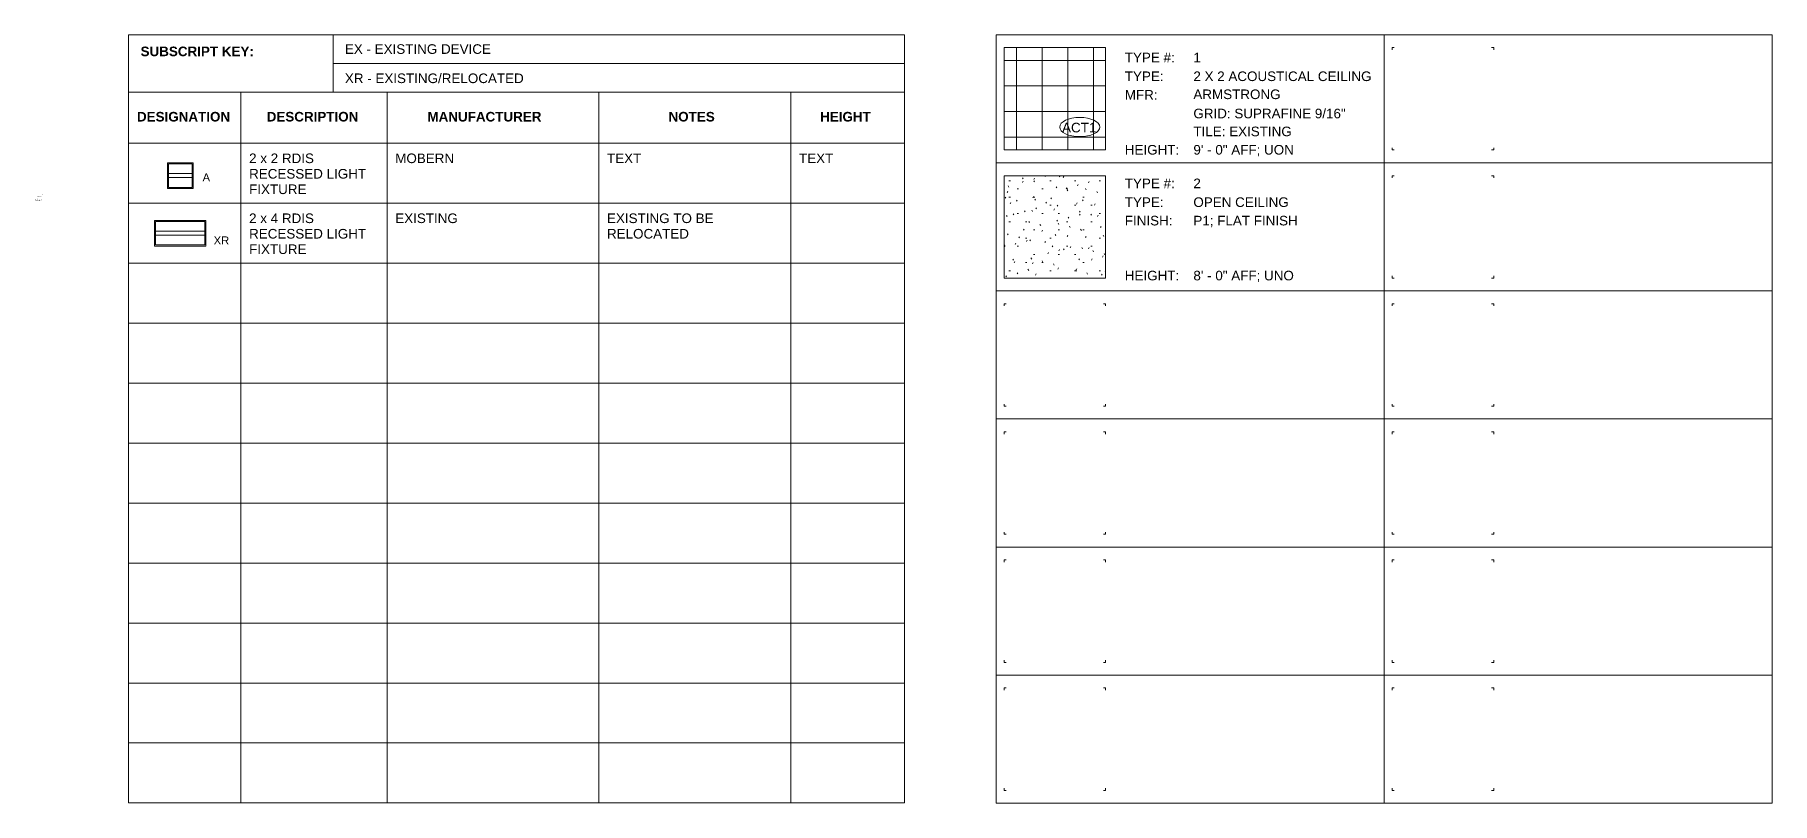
# Model space of a CAD drawing. Header units: inches. Extents: x 1724 to 6154, y -664 to 702.
# Drawn here: x 4525 to 6154, y -461 to 260 of the extents above; entities that cross this region are included whole.
import ezdxf

# ---------------------------------------------------------------- set-up
doc = ezdxf.new("R2010")
doc.units = ezdxf.units.IN
doc.header["$MEASUREMENT"] = 0
for name, color, linetype, lineweight in [('A-ANNO-NOTE', 131, 'Continuous', 9), ('A-DETL-GENF', 92, 'Continuous', 9), ('A-DETL-MEDM', 33, 'Continuous', 20), ('A-DETL-THIN', 151, 'Continuous', 9), ('E-LITE-EQPM', 33, 'Continuous', 9), ('G-ANNO-TEXT', 231, 'Continuous', 9)]:
    doc.layers.add(name, color=color, linetype=linetype, lineweight=lineweight)
doc.styles.add('Arial_1', font='arial.ttf', dxfattribs={"height": 0.09375})
doc.styles.add('Arial_2', font='arial.ttf', dxfattribs={"height": 9})
doc.styles.add('Arial_3', font='arial.ttf', dxfattribs={"height": 7.5})
doc.styles.add('Arial_B', font='arialbd.ttf', dxfattribs={"height": 9})

# ---------------------------------------------------------------- blocks, each defined once
blk = doc.blocks.new('Family - ___-1055193-_A1004 - Light Fixture Schedule')
at = {"layer": 'E-LITE-EQPM', "lineweight": 20}
for p, q in [((-29.1, 139.7), (-5.1, 139.7)), ((-29.1, 115.7), (-29.1, 139.7)), ((-29.1, 115.7), (-29.1, 139.7)), ((-29.1, 139.7), (-5.1, 139.7)), ((-28.1, 116.7), (-28.1, 138.7)), ((-28.1, 138.7), (-6.1, 138.7)), ((-6.1, 138.7), (-6.1, 116.7)), ((-5.1, 139.7), (-5.1, 115.7)), ((-5.1, 139.7), (-5.1, 115.7)), ((-5.1, 115.7), (-29.1, 115.7)), ((-5.1, 115.7), (-29.1, 115.7)), ((-6.1, 129.6), (-28.1, 129.6)), ((-6.1, 125.8), (-28.1, 125.8)), ((-6.1, 116.7), (-28.1, 116.7))]:
    blk.add_line(p, q, dxfattribs=at)
blk = doc.blocks.new('Family - ___-2514444-_A1004 - Light Fixture Schedule')
at = {"layer": 'E-LITE-EQPM', "lineweight": 20}
for p, q in [((-41.2, 85.7), (6.8, 85.7)), ((-41.2, 61.7), (-41.2, 85.7)), ((-41.2, 61.7), (-41.2, 85.7)), ((-41.2, 85.7), (6.8, 85.7)), ((-40.2, 62.7), (-40.2, 84.7)), ((-40.2, 84.7), (5.8, 84.7)), ((5.8, 84.7), (5.8, 62.7)), ((6.8, 85.7), (6.8, 61.7)), ((6.8, 85.7), (6.8, 61.7)), ((5.8, 75.6), (-40.2, 75.6)), ((5.8, 71.8), (-40.2, 71.8)), ((6.8, 61.7), (-41.2, 61.7)), ((6.8, 61.7), (-41.2, 61.7)), ((5.8, 62.7), (-40.2, 62.7))]:
    blk.add_line(p, q, dxfattribs=at)
blk = doc.blocks.new('FORM Keynote Tag - Default w_arrow-62346-_A1004 - Reflected Ceiling Plan Keynotes')
at = {"layer": 'A-ANNO-NOTE', "lineweight": 20}
for p, q in [((41.3, 110.4), (41.3, 110.4)), ((41.3, 110.4), (41.4, 110.4)), ((41.3, 110.4), (41.3, 110.3)), ((41.3, 110.3), (41.4, 110.3)), ((41.4, 110.3), (41.5, 110.4)), ((41.5, 110.4), (41.4, 110.4))]:
    blk.add_line(p, q, dxfattribs=at)
blk = doc.blocks.new('FORM Finish Tag - Default w_arrow-62639-_A1004 - Reflected Ceiling Schedule')
at = {"layer": 'A-ANNO-NOTE', "lineweight": 20}
blk.add_ellipse((12.6, 173.2), major_axis=(-18.8, 0), ratio=0.478314, dxfattribs=at)

msp = doc.modelspace()

# ---------------------------------------------------------------- hatches: boundary and pattern name
at = {"layer": 'A-DETL-GENF'}
h = msp.add_hatch(dxfattribs=at)
h.set_pattern_fill('FP_55', color=250, style=0, pattern_type=2)
h.set_pattern_definition([(0, (5421.5, 43.682), (0, 24), []), (90, (5421.5, 43.682), (-24, 1e-15), [])])
h.paths.add_polyline_path([(5528.9, 151.7), (5528.9, 247.7), (5433.7, 247.7), (5433.7, 151.7)], flags=0)
h = msp.add_hatch(dxfattribs=at)
h.set_pattern_fill('FP_49', color=250, style=0, pattern_type=2)
h.set_pattern_definition([(0, (5492.0844, 0), (30.72, 7.68), [1.267, -21.773, 1.267, -21.773, -122.88]), (0, (5492.0844, 0), (30.72, 7.68), [-46.08, 1.267, -44.813, 1.267, -21.773, -53.76]), (0, (5492.0844, 0), (30.72, 7.68), [-115.2, 1.267, -14.093, 1.267, -37.133]), (120, (5503.6044, 3.84), (-22.01108, 22.7643), [1.267, -21.773, 1.267, -21.773, -122.88]), (120, (5503.6044, 3.84), (-22.01108, 22.7643), [-46.08, 1.267, -44.813, 1.267, -21.773, -53.76]), (120, (5503.6044, 3.84), (-22.01108, 22.7643), [-115.2, 1.267, -14.093, 1.267, -37.133]), (240, (5507.4444, 19.2), (-8.70892, -30.4443), [1.267, -21.773, 1.267, -21.773, -122.88]), (240, (5507.4444, 19.2), (-8.70892, -30.4443), [-46.08, 1.267, -44.813, 1.267, -21.773, -53.76]), (240, (5507.4444, 19.2), (-8.70892, -30.4443), [-115.2, 1.267, -14.093, 1.267, -37.133])])
h.paths.add_polyline_path([(5528.9, 31.6), (5528.9, 127.6), (5433.7, 127.6), (5433.7, 31.6)], flags=0)

# ---------------------------------------------------------------- linework, layer by layer
at = {"layer": 'A-DETL-MEDM'}
for p, q in [((5426.3, 259.7), (6153.8, 259.7)), ((5528.9, 247.7), (5433.7, 247.7)), ((5433.7, 247.7), (5433.7, 151.7)), ((5528.9, 151.7), (5528.9, 247.7)), ((4612.8, 206), (5340.4, 206)), ((4718.3, 206), (4718.3, -460)), ((4855.3, 206), (4855.3, -460.3)), ((5053.9, 206), (5053.9, -460.3)), ((5233.9, 206), (5233.9, -460.3)), ((4612.8, 158), (5340.4, 158)), ((5433.7, 151.7), (5528.9, 151.7)), ((5528.9, 127.6), (5433.7, 127.6)), ((5433.7, 127.6), (5433.7, 31.6)), ((5528.9, 31.6), (5528.9, 127.6)), ((5433.7, 31.6), (5528.9, 31.6))]:
    msp.add_line(p, q, dxfattribs=at)
at = {"layer": 'A-DETL-THIN'}
for p, q in [((4612.9, 259.7), (5340.4, 259.7)), ((4612.9, -460.3), (4612.9, 259.7)), ((4804.9, 206), (4804.9, 259.7)), ((5340.4, 259.7), (5340.4, -460.3)), ((5426.3, 259.7), (6153.8, 259.7)), ((5426.3, 259.7), (6153.8, 259.7)), ((5426.3, 259.7), (6153.8, 259.7)), ((5426.3, -406.6), (5426.3, 259.7)), ((5426.3, -460.6), (5426.3, 259.7)), ((5433.7, 247.7), (5435.7, 247.7)), ((5433.7, 247.7), (5433.7, 245.7)), ((5528.9, 247.7), (5526.9, 247.7)), ((5528.9, 247.7), (5528.9, 245.7)), ((5790.1, 259.7), (5790.1, -460.6)), ((5797.5, 247.7), (5799.5, 247.7)), ((5797.5, 247.7), (5797.5, 245.7)), ((5892.7, 247.7), (5890.7, 247.7)), ((5892.7, 247.7), (5892.7, 245.7)), ((6153.8, 259.7), (6153.8, -406.6)), ((6153.8, 259.7), (6153.8, -460.6)), ((4804.9, 232.8), (5340.4, 232.8)), ((5433.7, 151.7), (5433.7, 153.7)), ((5433.7, 151.7), (5435.7, 151.7)), ((5528.9, 151.7), (5526.9, 151.7)), ((5528.9, 151.7), (5528.9, 153.7)), ((5797.5, 151.7), (5797.5, 153.7)), ((5797.5, 151.7), (5799.5, 151.7)), ((5892.7, 151.7), (5890.7, 151.7)), ((5892.7, 151.7), (5892.7, 153.7)), ((5426.3, 139.7), (6153.8, 139.7)), ((5433.7, 127.6), (5435.7, 127.6)), ((5433.7, 127.6), (5433.7, 125.6)), ((5528.9, 127.6), (5526.9, 127.6)), ((5528.9, 127.6), (5528.9, 125.6)), ((5797.5, 127.6), (5799.5, 127.6)), ((5797.5, 127.6), (5797.5, 125.6)), ((5892.7, 127.6), (5890.7, 127.6)), ((5892.7, 127.6), (5892.7, 125.6)), ((4612.8, 101.8), (5340.4, 101.8)), ((4612.8, 45.6), (5340.4, 45.6)), ((5433.7, 31.6), (5433.7, 33.6)), ((5528.9, 31.6), (5528.9, 33.6)), ((5797.5, 31.6), (5797.5, 33.6)), ((5892.7, 31.6), (5892.7, 33.6)), ((5426.3, 19.6), (6153.8, 19.6)), ((5433.7, 31.6), (5435.7, 31.6)), ((5528.9, 31.6), (5526.9, 31.6)), ((5797.5, 31.6), (5799.5, 31.6)), ((5892.7, 31.6), (5890.7, 31.6)), ((5433.7, 7.6), (5435.7, 7.6)), ((5433.7, 7.6), (5433.7, 5.6)), ((5528.9, 7.6), (5526.9, 7.6)), ((5528.9, 7.6), (5528.9, 5.6)), ((5797.5, 7.6), (5799.5, 7.6)), ((5797.5, 7.6), (5797.5, 5.6)), ((5892.7, 7.6), (5890.7, 7.6)), ((5892.7, 7.6), (5892.7, 5.6)), ((4612.8, -10.6), (5340.4, -10.6)), ((4612.8, -66.9), (5340.4, -66.9)), ((5433.7, -88.4), (5433.7, -86.4)), ((5433.7, -88.4), (5435.7, -88.4)), ((5528.9, -88.4), (5526.9, -88.4)), ((5528.9, -88.4), (5528.9, -86.4)), ((5797.5, -88.4), (5797.5, -86.4)), ((5797.5, -88.4), (5799.5, -88.4)), ((5892.7, -88.4), (5890.7, -88.4)), ((5892.7, -88.4), (5892.7, -86.4)), ((5426.3, -100.4), (6153.8, -100.4)), ((5433.7, -112.5), (5435.7, -112.5)), ((5433.7, -112.5), (5433.7, -114.5)), ((5528.9, -112.5), (5526.9, -112.5)), ((5528.9, -112.5), (5528.9, -114.5)), ((5797.5, -112.5), (5799.5, -112.5)), ((5797.5, -112.5), (5797.5, -114.5)), ((5892.7, -112.5), (5890.7, -112.5)), ((5892.7, -112.5), (5892.7, -114.5)), ((4612.8, -123.1), (5340.4, -123.1)), ((4612.8, -179.3), (5340.4, -179.3)), ((5433.7, -208.5), (5433.7, -206.5)), ((5433.7, -208.5), (5435.7, -208.5)), ((5528.9, -208.5), (5526.9, -208.5)), ((5528.9, -208.5), (5528.9, -206.5)), ((5797.5, -208.5), (5797.5, -206.5)), ((5797.5, -208.5), (5799.5, -208.5)), ((5892.7, -208.5), (5890.7, -208.5)), ((5892.7, -208.5), (5892.7, -206.5)), ((5426.3, -220.5), (6153.8, -220.5)), ((4612.8, -235.5), (5340.4, -235.5)), ((5433.7, -232.5), (5435.7, -232.5)), ((5433.7, -232.5), (5433.7, -234.5)), ((5528.9, -232.5), (5526.9, -232.5)), ((5528.9, -232.5), (5528.9, -234.5)), ((5797.5, -232.5), (5799.5, -232.5)), ((5797.5, -232.5), (5797.5, -234.5)), ((5892.7, -232.5), (5890.7, -232.5)), ((5892.7, -232.5), (5892.7, -234.5)), ((4612.8, -291.7), (5340.4, -291.7)), ((5426.3, -340.5), (6153.8, -340.5)), ((5433.7, -328.5), (5433.7, -326.5)), ((5433.7, -328.5), (5435.7, -328.5)), ((5528.9, -328.5), (5526.9, -328.5)), ((5528.9, -328.5), (5528.9, -326.5)), ((5797.5, -328.5), (5797.5, -326.5)), ((5797.5, -328.5), (5799.5, -328.5)), ((5892.7, -328.5), (5890.7, -328.5)), ((5892.7, -328.5), (5892.7, -326.5)), ((4612.8, -347.9), (5340.4, -347.9)), ((5433.7, -352.5), (5435.7, -352.5)), ((5433.7, -352.5), (5433.7, -354.5)), ((5528.9, -352.5), (5526.9, -352.5)), ((5528.9, -352.5), (5528.9, -354.5)), ((5797.5, -352.5), (5799.5, -352.5)), ((5797.5, -352.5), (5797.5, -354.5)), ((5892.7, -352.5), (5890.7, -352.5)), ((5892.7, -352.5), (5892.7, -354.5)), ((4612.8, -404.1), (5340.4, -404.1)), ((5433.7, -448.5), (5433.7, -446.5)), ((5433.7, -448.5), (5435.7, -448.5)), ((5528.9, -448.5), (5526.9, -448.5)), ((5528.9, -448.5), (5528.9, -446.5)), ((5797.5, -448.5), (5797.5, -446.5)), ((5797.5, -448.5), (5799.5, -448.5)), ((5892.7, -448.5), (5890.7, -448.5)), ((5892.7, -448.5), (5892.7, -446.5)), ((5340.4, -460.3), (4612.9, -460.3)), ((6153.8, -460.6), (5426.3, -460.6))]:
    msp.add_line(p, q, dxfattribs=at)

# ---------------------------------------------------------------- block references
at = {"lineweight": 20}
for name in ['Family - ___-1055193-_A1004 - Light Fixture Schedule', 'Family - ___-2514444-_A1004 - Light Fixture Schedule']:
    msp.add_blockref(name, (4678.6, 0), dxfattribs=at)
at = {"layer": 'A-ANNO-NOTE', "lineweight": 20}
for name, p in [('FORM Finish Tag - Default w_arrow-62639-_A1004 - Reflected Ceiling Schedule', (5492.1, 0)), ('FORM Keynote Tag - Default w_arrow-62346-_A1004 - Reflected Ceiling Plan Keynotes', (4490.9, 0)), ('FORM Keynote Tag - Default w_arrow-62346-_A1004 - Reflected Ceiling Plan Keynotes', (4490.9, -0.4))]:
    msp.add_blockref(name, p, dxfattribs=at)

# ---------------------------------------------------------------- texts
at = {"layer": 'A-ANNO-NOTE', "attachment_point": 1}
for s, insert, char_height, width, style in [('ACT1', (5488.1, 177.2), 9, 39.39, 'Arial_2'), ('1', (4532.2, 110.4), 0.0937, 0.0884, 'Arial_1'), ('2', (4532.2, 110), 0.0937, 0.0884, 'Arial_1')]:
    msp.add_mtext(s, dxfattribs=dict(at, insert=insert, char_height=char_height, width=width, style=style))
at = {"layer": 'G-ANNO-TEXT', "color": 7, "attachment_point": 1}
for s, insert, char_height, width, style in [('SUBSCRIPT KEY:', (4624.3, 248.6), 9, 130.29, 'Arial_B'), ('EX - EXISTING DEVICE', (4815.8, 250.8), 9, 166.65, 'Arial_2'), ('TYPE #:', (5546.9, 242.9), 9, 56.964, 'Arial_2'), ('1', (5611.2, 242.9), 9, 8.484, 'Arial_2'), ('XR - EXISTING/RELOCATED', (4815.8, 223.4), 9, 204.828, 'Arial_2'), ('TYPE:', (5546.9, 225.3), 9, 44.238, 'Arial_2'), ('2 X 2 ACOUSTICAL CEILING', (5611.2, 225.3), 9, 203.616, 'Arial_2'), ('MFR:', (5546.9, 207.9), 9, 37.875, 'Arial_2'), ('ARMSTRONG', (5611.2, 208.4), 9, 100.899, 'Arial_2'), ('DESIGNATION', (4620.9, 187.4), 9, 106.656, 'Arial_B'), ('DESCRIPTION', (4742.5, 187.4), 9, 105.444, 'Arial_B'), ('MANUFACTURER', (4893.2, 187.4), 9, 130.896, 'Arial_B'), ('NOTES', (5119.2, 187.4), 9, 53.631, 'Arial_B'), ('HEIGHT', (5261.3, 187.4), 9, 58.479, 'Arial_B'), ('GRID: SUPRAFINE 9/16"', (5611.2, 190.4), 9, 174.528, 'Arial_2'), ('TILE: EXISTING ', (5611.2, 173.6), 9, 116.049, 'Arial_2'), ('2 x 2 RDIS ', (4726, 148.4), 9, 78.477, 'Arial_2'), ('MOBERN', (4863, 148.4), 9, 68.175, 'Arial_2'), ('TEXT', (5061.5, 148.4), 9, 39.087, 'Arial_2'), ('TEXT', (5241.5, 148.4), 9, 39.087, 'Arial_2'), ('HEIGHT:', (5546.9, 156.4), 9, 62.418, 'Arial_2'), ('9\' - 0" AFF; UON', (5611.2, 156.4), 9, 115.443, 'Arial_2'), ('RECESSED LIGHT  ', (4726, 133.9), 9, 143.016, 'Arial_2'), ('A', (4682.4, 129.8), 7.5, 8.787, 'Arial_3'), ('FIXTURE', (4726, 119.4), 9, 65.448, 'Arial_2'), ('TYPE #:', (5546.9, 124.9), 9, 56.964, 'Arial_2'), ('2', (5611.2, 124.9), 9, 8.484, 'Arial_2'), ('•', (4525.1, 108.3), 0.0937, 0.303, 'Arial_1'), ('•', (4525.1, 107.6), 0.0937, 0.303, 'Arial_1'), ('•', (4525.1, 107), 0.0937, 0.303, 'Arial_1'), ('•', (4525.1, 106.7), 0.0937, 0.303, 'Arial_1'), ('•', (4525.1, 106.2), 0.0937, 0.303, 'Arial_1'), ('•', (4525.1, 105.7), 0.0937, 0.303, 'Arial_1'), ('•', (4525.1, 105.1), 0.0937, 0.303, 'Arial_1'), ('•', (4525.1, 104.8), 0.0937, 0.303, 'Arial_1'), ('LIGHTS, FIXTURES, EXIT SIGNS AND OTHER CEILING ACCESSORIES ARE SHOWN FOR TYPE AND ', (4525.3, 108.3), 0.0937, 7.638, 'Arial_1'), ('LOCATION ONLY. SEE ENGINEERING DRAWINGS FOR LOCATION AND SPECIFICATION OF LIGHTING, ', (4525.3, 108.2), 0.0937, 7.872, 'Arial_1'), ('HVAC DIFFUSERS, EMERGENCY LIGHTING, EXIT LIGHTS, POWER REQUIREMENTS, CIRCUITING, ', (4525.3, 108), 0.0937, 7.54, 'Arial_1'), ('SWITCHING AND ALL OTHER ASSOCIATED INFORMATION.', (4525.3, 107.9), 0.0937, 4.536, 'Arial_1'), ('ALL DEVICES TO BE CENTERED ON HALLWAY OR OPENING U.O.N..  COORDINATE CEILING HEIGHTS ', (4525.3, 107.6), 0.0937, 7.891, 'Arial_1'), ('WITH ALL MECHANICAL EQUIPMENT/DUCTWORK AND NOTIFY ARCHITECT IMMEDIATELY OF ANY ', (4525.3, 107.4), 0.0937, 7.629, 'Arial_1'), ('CONFLICTS PRIOR TO INSTALLATION.', (4525.3, 107.3), 0.0937, 2.954, 'Arial_1'), ('ALL LIGHTING DIMENSIONS ARE TO CENTERLINE OF FIXTURE U.O.N.', (4525.3, 107), 0.0937, 5.378, 'Arial_1'), ('PROTECT LIGHT FIXTURES FROM DUST/DEBRIS DURING CONSTRUCTION. ALL LAMPS AND LENSES ', (4525.3, 106.7), 0.0937, 7.853, 'Arial_1'), ('SHALL BE CLEANED PRIOR TO OCCUPANCY.', (4525.3, 106.5), 0.0937, 3.51, 'Arial_1'), ('CONTRACTOR SHALL PROVIDE ALL LAMPS, BALLAST, TRIM KITS, HOUSING, HANGERS AND ', (4525.3, 106.2), 0.0937, 7.203, 'Arial_1'), ('REFLECTORS FOR A COMPLETE FIXTURE INSTALLATION.', (4525.3, 106), 0.0937, 4.501, 'Arial_1'), ('CONTRACTOR SHALL PROVIDE COORDINATED SPRINKLER SHOP DRAWINGS SHOWING LOCATION OF ', (4525.3, 105.7), 0.0937, 8.096, 'Arial_1'), ('ALL PROPOSED HEADS, BRANCHES, AND MAINS FOR REVIEW PRIOR TO INSTALLATION.  ALL ', (4525.3, 105.6), 0.0937, 7.338, 'Arial_1'), ('SPRINKLER HEADS LOCATED IN GWB CEILING ARE TO RECESSED HEADS (WHITE).', (4525.3, 105.4), 0.0937, 6.524, 'Arial_1'), ('ALL NEW ACT CEILINGS ARE TO BE TYPE 1, U.O.N.', (4525.3, 105.1), 0.0937, 3.942, 'Arial_1'), ('UNDER NO CIRCUMSTANCES IS THE GENERAL CONTRACTOR TO INSTALL EQUIPMENT, PLUMBING, OR ', (4525.3, 104.8), 0.0937, 8.118, 'Arial_1'), ('FURNISHING OF ANY KIND ABOVE A FINISHED GWB CEILING THAT REQUIRES ACCESS FOR ', (4525.3, 104.7), 0.0937, 7.206, 'Arial_1'), ('MAINTENANCE, INSPECTION, OR FOR CODE. IF IN THE EVENT THE EXISTING CONDITIONS OF THE ', (4525.3, 104.5), 0.0937, 7.723, 'Arial_1'), ('BUILDING REQUIRE THE EQUIPMENT TO BE ABOVE A GWB CEILING, THE GENERAL CONTRACTOR IS ', (4525.3, 104.4), 0.0937, 7.938, 'Arial_1'), ('TO NOTIFY THE ARCHITECT PRIOR TO INSTALLATION OF ANY KIND FOR THE ARCHITECTS APPROVAL. ', (4525.3, 104.2), 0.0937, 8.071, 'Arial_1'), ('UPON THE ARCHITECT', (4525.3, 104.1), 0.0937, 1.796, 'Arial_1'), ('A NYSTROM RH MODEL, RECESSED, CONCEALED FRAME ACCESS PANEL, PAINTED TO MATCH THE ', (4525.3, 103.9), 0.0937, 7.887, 'Arial_1'), ('CEILING.', (4525.3, 103.8), 0.0937, 0.682, 'Arial_1'), ('’', (4526.8, 104.1), 0.0937, 0.0347, 'Arial_1'), ('S APPROVAL OF A GWB CEILING ACCESS PANEL, THE ACCESS PANEL IS TO BE ', (4526.8, 104.1), 0.0937, 6.287, 'Arial_1'), ('TEXT', (4532.5, 110.4), 0.0937, 0.407, 'Arial_1'), ('TEXT', (4532.5, 110), 0.0937, 0.407, 'Arial_1'), ('TYPE:', (5546.9, 107.3), 9, 44.238, 'Arial_2'), ('OPEN CEILING ', (5611.2, 107.3), 9, 113.625, 'Arial_2'), ('2 x 4 RDIS ', (4726, 92.2), 9, 78.477, 'Arial_2'), ('EXISTING', (4863, 92.2), 9, 71.205, 'Arial_2'), ('EXISTING TO BE ', (5061.5, 92.2), 9, 126.048, 'Arial_2'), ('FINISH:', (5546.9, 90), 9, 54.237, 'Arial_2'), ('P1; FLAT FINISH', (5611.2, 90), 9, 119.079, 'Arial_2'), ('XR', (4692.8, 70.7), 7.5, 18.18, 'Arial_3'), ('RECESSED LIGHT ', (4726, 77.7), 9, 138.774, 'Arial_2'), ('RELOCATED', (5061.5, 77.7), 9, 94.536, 'Arial_2'), ('FIXTURE', (4726, 63.2), 9, 65.448, 'Arial_2'), ('HEIGHT:', (5546.9, 38.5), 9, 62.418, 'Arial_2'), ('8\' - 0" AFF; UNO', (5611.2, 38.5), 9, 115.443, 'Arial_2')]:
    msp.add_mtext(s, dxfattribs=dict(at, insert=insert, char_height=char_height, width=width, style=style))

doc.saveas('drawing.dxf')
